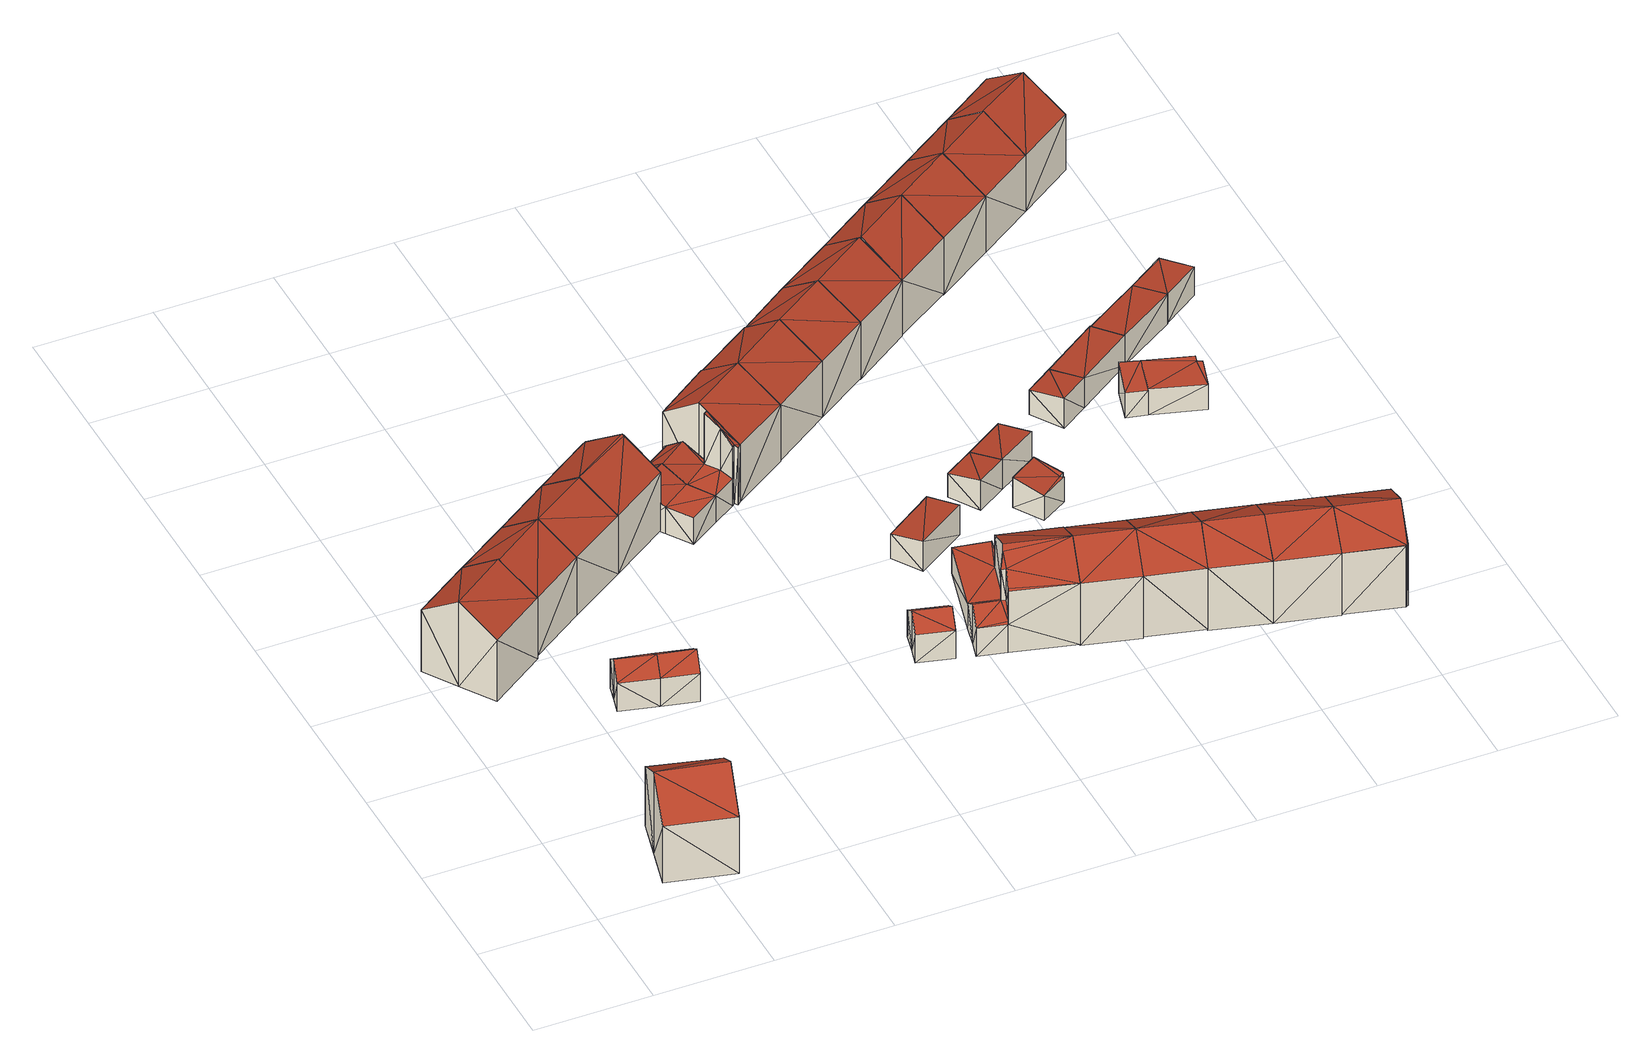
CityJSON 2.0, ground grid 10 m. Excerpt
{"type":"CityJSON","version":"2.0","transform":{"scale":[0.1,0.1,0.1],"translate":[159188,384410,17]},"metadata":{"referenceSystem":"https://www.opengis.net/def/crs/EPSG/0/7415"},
"CityObjects":{
"building1":{"type":"Building","attributes":{"oorspronkelijk_bouwjaar":1951,"status":"Pand in gebruik","geconstateerd":false,"h_maaiveld":18.3,"dak_type":"slanted","pw_datum":"2016-12-01","pw_actueel":"yes","pw_bron":"ahn3","reconstructie_methode":"tudelft3d-geoflow","versie_methode":"v21.03.1","kas_warenhuis":false,"ondergronds_type":"above ground","lod11_replace":false,"reconstruction_skipped":false},"geometry":[{"type":"Solid","lod":"2.2","boundaries":[[[[0,1,2]],[[3,2,4]],[[3,0,2]],[[3,4,5]],[[6,1,0]],[[7,6,0]],[[8,5,9]],[[9,5,4]],[[9,4,2]],[[10,9,2]],[[11,3,8]],[[8,3,5]],[[10,2,6]],[[6,2,1]],[[7,0,3]],[[11,7,3]],[[7,11,10]],[[6,7,10]],[[10,11,8]],[[9,10,8]]]],"semantics":{"surfaces":[{"type":"GroundSurface"},{"type":"WallSurface"},{"type":"RoofSurface"}],"values":[[0,0,0,0,1,1,1,1,1,1,1,1,1,1,1,1,2,2,2,2]]}}]},
"building2":{"type":"Building","attributes":{"oorspronkelijk_bouwjaar":1951,"status":"Pand in gebruik","geconstateerd":false,"h_maaiveld":18.15,"dak_type":"slanted","pw_datum":"2016-12-01","pw_actueel":"yes","pw_bron":"ahn3","reconstructie_methode":"tudelft3d-geoflow","versie_methode":"v21.03.1","kas_warenhuis":false,"ondergronds_type":"above ground","lod11_replace":false,"reconstruction_skipped":false},"geometry":[{"type":"Solid","lod":"2.2","boundaries":[[[[12,13,14]],[[15,14,16]],[[15,12,14]],[[15,16,17]],[[18,15,19]],[[19,15,17]],[[20,16,14]],[[21,20,14]],[[22,12,15]],[[18,22,15]],[[21,14,23]],[[23,14,13]],[[19,17,16]],[[20,19,16]],[[23,13,22]],[[22,13,12]],[[19,20,18]],[[18,20,21]],[[18,21,23]],[[22,18,23]]]],"semantics":{"surfaces":[{"type":"GroundSurface"},{"type":"WallSurface"},{"type":"RoofSurface"}],"values":[[0,0,0,0,1,1,1,1,1,1,1,1,1,1,1,1,2,2,2,2]]}}]},
"building3":{"type":"Building","attributes":{"oorspronkelijk_bouwjaar":1951,"status":"Pand in gebruik","geconstateerd":false,"h_maaiveld":18.36,"dak_type":"slanted","pw_datum":"2016-12-01","pw_actueel":"yes","pw_bron":"ahn3","reconstructie_methode":"tudelft3d-geoflow","versie_methode":"v21.03.1","kas_warenhuis":false,"ondergronds_type":"above ground","lod11_replace":false,"reconstruction_skipped":false},"geometry":[{"type":"Solid","lod":"2.2","boundaries":[[[[24,25,26]],[[27,26,28]],[[27,24,26]],[[27,28,29]],[[30,25,23]],[[23,25,24]],[[20,29,31]],[[31,29,28]],[[23,24,27]],[[32,23,27]],[[33,26,30]],[[30,26,25]],[[32,27,20]],[[20,27,29]],[[31,28,26]],[[33,31,26]],[[31,33,20]],[[20,33,32]],[[32,33,23]],[[23,33,30]]]],"semantics":{"surfaces":[{"type":"GroundSurface"},{"type":"WallSurface"},{"type":"RoofSurface"}],"values":[[0,0,0,0,1,1,1,1,1,1,1,1,1,1,1,1,2,2,2,2]]}}]},
"building4":{"type":"Building","attributes":{"oorspronkelijk_bouwjaar":1951,"status":"Pand in gebruik","geconstateerd":false,"h_maaiveld":18.09,"dak_type":"slanted","pw_datum":"2016-12-01","pw_actueel":"yes","pw_bron":"ahn3","reconstructie_methode":"tudelft3d-geoflow","versie_methode":"v21.03.1","kas_warenhuis":false,"ondergronds_type":"above ground","lod11_replace":false,"reconstruction_skipped":false},"geometry":[{"type":"Solid","lod":"2.2","boundaries":[[[[34,35,36]],[[36,35,37]],[[37,35,38]],[[39,34,36]],[[40,38,35]],[[41,40,35]],[[42,36,43]],[[43,36,37]],[[43,37,38]],[[40,43,38]],[[44,39,36]],[[42,44,36]],[[41,35,45]],[[45,35,34]],[[45,34,44]],[[44,34,39]],[[40,41,43]],[[43,41,42]],[[41,45,42]],[[42,45,44]]]],"semantics":{"surfaces":[{"type":"GroundSurface"},{"type":"WallSurface"},{"type":"RoofSurface"}],"values":[[0,0,0,0,1,1,1,1,1,1,1,1,1,1,1,1,2,2,2,2]]}}]},
"building5":{"type":"Building","attributes":{"oorspronkelijk_bouwjaar":1951,"status":"Pand in gebruik","geconstateerd":false,"h_maaiveld":18.09,"dak_type":"slanted","pw_datum":"2016-12-01","pw_actueel":"yes","pw_bron":"ahn3","reconstructie_methode":"tudelft3d-geoflow","versie_methode":"v21.03.1","kas_warenhuis":false,"ondergronds_type":"above ground","lod11_replace":false,"reconstruction_skipped":false},"geometry":[{"type":"Solid","lod":"2.2","boundaries":[[[[38,35,46]],[[47,35,34]],[[47,46,35]],[[46,48,38]],[[41,35,40]],[[40,35,38]],[[49,48,46]],[[50,49,46]],[[51,47,45]],[[45,47,34]],[[45,34,35]],[[41,45,35]],[[50,46,51]],[[51,46,47]],[[40,38,49]],[[49,38,48]],[[50,51,41]],[[41,51,45]],[[50,41,40]],[[49,50,40]]]],"semantics":{"surfaces":[{"type":"GroundSurface"},{"type":"WallSurface"},{"type":"RoofSurface"}],"values":[[0,0,0,0,1,1,1,1,1,1,1,1,1,1,1,1,2,2,2,2]]}}]},
"building6":{"type":"Building","attributes":{"oorspronkelijk_bouwjaar":1951,"status":"Pand in gebruik","geconstateerd":false,"h_maaiveld":18.37,"dak_type":"slanted","pw_datum":"2016-12-01","pw_actueel":"yes","pw_bron":"ahn3","reconstructie_methode":"tudelft3d-geoflow","versie_methode":"v21.03.1","kas_warenhuis":false,"ondergronds_type":"above ground","lod11_replace":false,"reconstruction_skipped":false},"geometry":[{"type":"Solid","lod":"2.2","boundaries":[[[[25,52,53]],[[26,53,54]],[[26,25,53]],[[26,54,28]],[[55,52,30]],[[30,52,25]],[[31,28,54]],[[56,31,54]],[[33,26,31]],[[31,26,28]],[[30,25,26]],[[33,30,26]],[[57,53,55]],[[55,53,52]],[[56,54,53]],[[57,56,53]],[[56,57,33]],[[31,56,33]],[[33,57,55]],[[30,33,55]]]],"semantics":{"surfaces":[{"type":"GroundSurface"},{"type":"WallSurface"},{"type":"RoofSurface"}],"values":[[0,0,0,0,1,1,1,1,1,1,1,1,1,1,1,1,2,2,2,2]]}}]},
"building7":{"type":"Building","attributes":{"oorspronkelijk_bouwjaar":1951,"status":"Pand in gebruik","geconstateerd":false,"h_maaiveld":18.37,"dak_type":"slanted","pw_datum":"2016-12-01","pw_actueel":"yes","pw_bron":"ahn3","reconstructie_methode":"tudelft3d-geoflow","versie_methode":"v21.03.1","kas_warenhuis":false,"ondergronds_type":"above ground","lod11_replace":false,"reconstruction_skipped":false},"geometry":[{"type":"Solid","lod":"2.2","boundaries":[[[[58,59,54]],[[54,59,60]],[[61,59,58]],[[61,58,62]],[[62,52,63]],[[61,62,64]],[[62,58,52]],[[65,59,61]],[[66,65,61]],[[67,63,52]],[[55,67,52]],[[68,58,56]],[[56,58,54]],[[69,60,59]],[[65,69,59]],[[66,61,70]],[[70,61,64]],[[70,64,62]],[[71,70,62]],[[71,62,67]],[[67,62,63]],[[56,54,69]],[[69,54,60]],[[55,52,58]],[[68,55,58]],[[56,69,65]],[[68,65,66]],[[68,56,65]],[[71,66,70]],[[55,71,67]],[[55,68,71]],[[71,68,66]]]],"semantics":{"surfaces":[{"type":"GroundSurface"},{"type":"WallSurface"},{"type":"RoofSurface"}],"values":[[0,0,0,0,0,0,0,1,1,1,1,1,1,1,1,1,1,1,1,1,1,1,1,1,1,2,2,2,2,2,2,2]]}}]},
"building8":{"type":"Building","attributes":{"oorspronkelijk_bouwjaar":1951,"status":"Pand in gebruik","geconstateerd":false,"h_maaiveld":18.32,"dak_type":"slanted","pw_datum":"2016-12-01","pw_actueel":"yes","pw_bron":"ahn3","reconstructie_methode":"tudelft3d-geoflow","versie_methode":"v21.03.1","kas_warenhuis":false,"ondergronds_type":"above ground","lod11_replace":false,"reconstruction_skipped":false},"geometry":[{"type":"Solid","lod":"2.2","boundaries":[[[[72,73,74]],[[75,74,76]],[[75,72,74]],[[77,78,79]],[[75,76,78]],[[78,76,79]],[[80,72,75]],[[81,80,75]],[[82,74,83]],[[83,74,73]],[[81,75,84]],[[84,75,78]],[[83,73,80]],[[80,73,72]],[[85,76,74]],[[82,85,74]],[[86,79,85]],[[85,79,76]],[[87,77,86]],[[86,77,79]],[[84,78,77]],[[87,84,77]],[[84,85,81]],[[81,85,82]],[[84,87,86]],[[85,84,86]],[[81,82,80]],[[80,82,83]]]],"semantics":{"surfaces":[{"type":"GroundSurface"},{"type":"WallSurface"},{"type":"RoofSurface"}],"values":[[0,0,0,0,0,0,1,1,1,1,1,1,1,1,1,1,1,1,1,1,1,1,2,2,2,2,2,2]]}}]},
"building9":{"type":"Building","attributes":{"oorspronkelijk_bouwjaar":1951,"status":"Pand in gebruik","geconstateerd":false,"h_maaiveld":18.34,"dak_type":"slanted","pw_datum":"2016-12-01","pw_actueel":"yes","pw_bron":"ahn3","reconstructie_methode":"tudelft3d-geoflow","versie_methode":"v21.03.1","kas_warenhuis":false,"ondergronds_type":"above ground","lod11_replace":false,"reconstruction_skipped":false},"geometry":[{"type":"Solid","lod":"2.2","boundaries":[[[[73,88,89]],[[89,88,90]],[[89,91,92]],[[90,88,93]],[[91,89,90]],[[94,95,96]],[[96,97,91]],[[94,96,91]],[[97,79,92]],[[97,92,91]],[[98,96,99]],[[99,96,95]],[[99,95,100]],[[100,95,94]],[[101,93,88]],[[102,101,88]],[[103,104,105]],[[105,104,106]],[[86,79,97]],[[107,86,97]],[[108,89,109]],[[109,89,92]],[[110,91,90]],[[111,110,90]],[[112,110,103]],[[103,110,104]],[[109,92,79]],[[86,109,79]],[[102,88,73]],[[83,102,73]],[[83,73,89]],[[108,83,89]],[[111,90,101]],[[101,90,93]],[[110,94,91]],[[112,100,110]],[[110,100,94]],[[105,106,113]],[[113,106,107]],[[113,107,98]],[[98,107,96]],[[96,107,97]],[[107,106,86]],[[86,106,109]],[[109,106,104]],[[111,108,104]],[[110,111,104]],[[104,108,109]],[[103,105,112]],[[99,100,98]],[[98,105,113]],[[98,100,105]],[[100,112,105]],[[108,111,83]],[[83,111,102]],[[102,111,101]]]],"semantics":{"surfaces":[{"type":"GroundSurface"},{"type":"WallSurface"},{"type":"RoofSurface"}],"values":[[0,0,0,0,0,0,0,0,0,0,1,1,1,1,1,1,1,1,1,1,1,1,1,1,1,1,1,1,1,1,1,1,1,1,1,1,1,1,1,1,1,1,2,2,2,2,2,2,2,2,2,2,2,2,2,2]]}}]},
"building10":{"type":"Building","attributes":{"oorspronkelijk_bouwjaar":1951,"status":"Pand in gebruik","geconstateerd":false,"h_maaiveld":18.13,"dak_type":"slanted","pw_datum":"2016-12-01","pw_actueel":"yes","pw_bron":"ahn3","reconstructie_methode":"tudelft3d-geoflow","versie_methode":"v21.03.1","kas_warenhuis":false,"ondergronds_type":"above ground","lod11_replace":false,"reconstruction_skipped":false},"geometry":[{"type":"Solid","lod":"2.2","boundaries":[[[[114,115,116]],[[117,116,118]],[[117,114,116]],[[117,118,119]],[[120,119,121]],[[121,119,118]],[[122,115,123]],[[123,115,114]],[[121,118,116]],[[124,121,116]],[[125,117,120]],[[120,117,119]],[[124,116,122]],[[122,116,115]],[[123,114,117]],[[125,123,117]],[[123,125,124]],[[122,123,124]],[[125,120,121]],[[124,125,121]]]],"semantics":{"surfaces":[{"type":"GroundSurface"},{"type":"WallSurface"},{"type":"RoofSurface"}],"values":[[0,0,0,0,1,1,1,1,1,1,1,1,1,1,1,1,2,2,2,2]]}}]},
"building11":{"type":"Building","attributes":{"oorspronkelijk_bouwjaar":1951,"status":"Pand in gebruik","geconstateerd":false,"h_maaiveld":18.35,"dak_type":"slanted","pw_datum":"2016-12-01","pw_actueel":"yes","pw_bron":"ahn3","reconstructie_methode":"tudelft3d-geoflow","versie_methode":"v21.03.1","kas_warenhuis":false,"ondergronds_type":"above ground","lod11_replace":false,"reconstruction_skipped":false},"geometry":[{"type":"Solid","lod":"2.2","boundaries":[[[[93,126,127]],[[128,127,129]],[[128,93,127]],[[128,129,94]],[[130,93,128]],[[131,130,128]],[[132,126,130]],[[130,126,93]],[[100,94,133]],[[133,94,129]],[[134,127,132]],[[132,127,126]],[[131,128,100]],[[100,128,94]],[[133,129,127]],[[134,133,127]],[[133,134,131]],[[100,133,131]],[[131,134,130]],[[130,134,132]]]],"semantics":{"surfaces":[{"type":"GroundSurface"},{"type":"WallSurface"},{"type":"RoofSurface"}],"values":[[0,0,0,0,1,1,1,1,1,1,1,1,1,1,1,1,2,2,2,2]]}}]},
"building12":{"type":"Building","attributes":{"oorspronkelijk_bouwjaar":1951,"status":"Pand in gebruik","geconstateerd":false,"h_maaiveld":18.11,"dak_type":"slanted","pw_datum":"2016-12-01","pw_actueel":"yes","pw_bron":"ahn3","reconstructie_methode":"tudelft3d-geoflow","versie_methode":"v21.03.1","kas_warenhuis":false,"ondergronds_type":"above ground","lod11_replace":false,"reconstruction_skipped":false},"geometry":[{"type":"Solid","lod":"2.2","boundaries":[[[[135,136,137]],[[138,136,139]],[[138,140,136]],[[140,141,136]],[[142,143,141]],[[141,137,136]],[[142,141,140]],[[144,145,141]],[[145,137,141]],[[146,138,147]],[[147,138,139]],[[148,149,150]],[[150,149,151]],[[150,151,152]],[[152,151,135]],[[135,151,136]],[[153,143,154]],[[154,143,142]],[[155,156,148]],[[148,156,149]],[[152,135,137]],[[157,152,137]],[[157,137,158]],[[159,157,158]],[[158,137,145]],[[160,161,162]],[[163,160,162]],[[147,139,151]],[[151,139,136]],[[154,142,164]],[[164,142,140]],[[165,141,143]],[[153,165,143]],[[164,140,138]],[[146,164,138]],[[166,167,156]],[[155,166,156]],[[168,144,165]],[[165,144,141]],[[163,162,169]],[[170,163,169]],[[170,169,167]],[[166,170,167]],[[159,158,160]],[[160,158,161]],[[158,145,144]],[[168,158,144]],[[149,147,151]],[[167,146,147]],[[167,147,149]],[[167,149,156]],[[146,167,164]],[[164,169,162]],[[164,167,169]],[[157,155,152]],[[170,166,155]],[[170,155,157]],[[155,148,152]],[[148,150,152]],[[163,170,157]],[[163,157,160]],[[160,157,159]],[[165,158,168]],[[161,158,165]],[[161,154,164]],[[161,165,153]],[[161,153,154]],[[162,161,164]]]],"semantics":{"surfaces":[{"type":"GroundSurface"},{"type":"WallSurface"},{"type":"RoofSurface"}],"values":[[0,0,0,0,0,0,0,0,0,1,1,1,1,1,1,1,1,1,1,1,1,1,1,1,1,1,1,1,1,1,1,1,1,1,1,1,1,1,1,1,1,1,1,1,1,1,1,2,2,2,2,2,2,2,2,2,2,2,2,2,2,2,2,2,2,2,2,2]]}}]},
"building13":{"type":"Building","attributes":{"oorspronkelijk_bouwjaar":1951,"status":"Pand in gebruik","geconstateerd":false,"h_maaiveld":18.24,"dak_type":"single horizontal","pw_datum":"2016-12-01","pw_actueel":"yes","pw_bron":"ahn3","reconstructie_methode":"tudelft3d-geoflow","versie_methode":"v21.03.1","kas_warenhuis":false,"ondergronds_type":"above ground","lod11_replace":false,"reconstruction_skipped":false},"geometry":[{"type":"Solid","lod":"2.2","boundaries":[[[[171,172,173]],[[173,172,174]],[[175,171,173]],[[176,175,173]],[[176,173,177]],[[177,173,174]],[[178,172,171]],[[175,178,171]],[[177,174,178]],[[178,174,172]],[[176,177,175]],[[175,177,178]]]],"semantics":{"surfaces":[{"type":"GroundSurface"},{"type":"WallSurface"},{"type":"RoofSurface"}],"values":[[0,0,1,1,1,1,1,1,1,1,2,2]]}}]},
"building14":{"type":"Building","attributes":{"oorspronkelijk_bouwjaar":1951,"status":"Pand in gebruik","geconstateerd":false,"h_maaiveld":18.36,"dak_type":"slanted","pw_datum":"2016-12-01","pw_actueel":"yes","pw_bron":"ahn3","reconstructie_methode":"tudelft3d-geoflow","versie_methode":"v21.03.1","kas_warenhuis":false,"ondergronds_type":"above ground","lod11_replace":false,"reconstruction_skipped":false},"geometry":[{"type":"Solid","lod":"2.2","boundaries":[[[[179,180,181]],[[182,181,183]],[[182,179,181]],[[182,183,184]],[[185,179,182]],[[134,185,182]],[[186,181,187]],[[187,181,180]],[[134,182,133]],[[133,182,184]],[[187,180,185]],[[185,180,179]],[[188,183,181]],[[186,188,181]],[[133,184,183]],[[188,133,183]],[[133,188,134]],[[134,188,186]],[[134,186,187]],[[185,134,187]]]],"semantics":{"surfaces":[{"type":"GroundSurface"},{"type":"WallSurface"},{"type":"RoofSurface"}],"values":[[0,0,0,0,1,1,1,1,1,1,1,1,1,1,1,1,2,2,2,2]]}}]},
"building15":{"type":"Building","attributes":{"oorspronkelijk_bouwjaar":1951,"status":"Pand in gebruik","geconstateerd":false,"h_maaiveld":18.04,"dak_type":"slanted","pw_datum":"2016-12-01","pw_actueel":"yes","pw_bron":"ahn3","reconstructie_methode":"tudelft3d-geoflow","versie_methode":"v21.03.1","kas_warenhuis":false,"ondergronds_type":"above ground","lod11_replace":false,"reconstruction_skipped":false},"geometry":[{"type":"Solid","lod":"2.2","boundaries":[[[[189,190,191]],[[192,193,194]],[[191,190,193]],[[191,193,192]],[[152,190,195]],[[195,190,189]],[[196,192,194]],[[197,196,194]],[[157,193,152]],[[152,193,190]],[[195,189,191]],[[198,195,191]],[[197,194,193]],[[157,197,193]],[[198,191,196]],[[196,191,192]],[[198,157,152]],[[195,198,152]],[[196,197,198]],[[198,197,157]]]],"semantics":{"surfaces":[{"type":"GroundSurface"},{"type":"WallSurface"},{"type":"RoofSurface"}],"values":[[0,0,0,0,1,1,1,1,1,1,1,1,1,1,1,1,2,2,2,2]]}}]},
"building16":{"type":"Building","attributes":{"oorspronkelijk_bouwjaar":1951,"status":"Pand in gebruik","geconstateerd":false,"h_maaiveld":18.35,"dak_type":"slanted","pw_datum":"2016-12-01","pw_actueel":"yes","pw_bron":"ahn3","reconstructie_methode":"tudelft3d-geoflow","versie_methode":"v21.03.1","kas_warenhuis":false,"ondergronds_type":"above ground","lod11_replace":false,"reconstruction_skipped":false},"geometry":[{"type":"Solid","lod":"2.2","boundaries":[[[[180,199,200]],[[181,200,201]],[[181,180,200]],[[181,201,183]],[[202,199,203]],[[203,199,180]],[[188,183,204]],[[204,183,201]],[[186,181,188]],[[188,181,183]],[[204,201,200]],[[205,204,200]],[[203,180,181]],[[186,203,181]],[[205,200,202]],[[202,200,199]],[[188,204,186]],[[186,204,205]],[[205,202,203]],[[186,205,203]]]],"semantics":{"surfaces":[{"type":"GroundSurface"},{"type":"WallSurface"},{"type":"RoofSurface"}],"values":[[0,0,0,0,1,1,1,1,1,1,1,1,1,1,1,1,2,2,2,2]]}}]},
"building17":{"type":"Building","attributes":{"oorspronkelijk_bouwjaar":1951,"status":"Pand in gebruik","geconstateerd":false,"h_maaiveld":18.22,"dak_type":"single horizontal","pw_datum":"2016-12-01","pw_actueel":"yes","pw_bron":"ahn3","reconstructie_methode":"tudelft3d-geoflow","versie_methode":"v21.03.1","kas_warenhuis":false,"ondergronds_type":"above ground","lod11_replace":false,"reconstruction_skipped":false},"geometry":[{"type":"Solid","lod":"2.2","boundaries":[[[[206,207,208]],[[208,207,209]],[[210,206,208]],[[211,210,208]],[[212,209,213]],[[213,209,207]],[[213,207,210]],[[210,207,206]],[[211,208,209]],[[212,211,209]],[[211,212,213]],[[210,211,213]]]],"semantics":{"surfaces":[{"type":"GroundSurface"},{"type":"WallSurface"},{"type":"RoofSurface"}],"values":[[0,0,1,1,1,1,1,1,1,1,2,2]]}}]},
"building18":{"type":"Building","attributes":{"oorspronkelijk_bouwjaar":1951,"status":"Pand in gebruik","geconstateerd":false,"h_maaiveld":18.1,"dak_type":"slanted","pw_datum":"2016-12-01","pw_actueel":"yes","pw_bron":"ahn3","reconstructie_methode":"tudelft3d-geoflow","versie_methode":"v21.03.1","kas_warenhuis":false,"ondergronds_type":"above ground","lod11_replace":false,"reconstruction_skipped":false},"geometry":[{"type":"Solid","lod":"2.2","boundaries":[[[[214,215,216]],[[217,218,219]],[[216,215,218]],[[216,218,217]],[[195,215,214]],[[220,195,214]],[[221,217,196]],[[196,217,219]],[[198,218,195]],[[195,218,215]],[[196,219,218]],[[198,196,218]],[[222,216,221]],[[221,216,217]],[[220,214,216]],[[222,220,216]],[[222,198,220]],[[220,198,195]],[[221,196,198]],[[222,221,198]]]],"semantics":{"surfaces":[{"type":"GroundSurface"},{"type":"WallSurface"},{"type":"RoofSurface"}],"values":[[0,0,0,0,1,1,1,1,1,1,1,1,1,1,1,1,2,2,2,2]]}}]},
"building19":{"type":"Building","attributes":{"oorspronkelijk_bouwjaar":1951,"status":"Pand in gebruik","geconstateerd":false,"h_maaiveld":18.21,"dak_type":"single horizontal","pw_datum":"2016-12-01","pw_actueel":"yes","pw_bron":"ahn3","reconstructie_methode":"tudelft3d-geoflow","versie_methode":"v21.03.1","kas_warenhuis":false,"ondergronds_type":"above ground","lod11_replace":false,"reconstruction_skipped":false},"geometry":[{"type":"Solid","lod":"2.2","boundaries":[[[[223,224,225]],[[226,223,225]],[[225,224,227]],[[228,225,227]],[[229,224,230]],[[230,224,223]],[[231,228,227]],[[232,231,227]],[[230,223,226]],[[233,230,226]],[[232,227,229]],[[229,227,224]],[[234,225,228]],[[231,234,228]],[[233,226,225]],[[234,233,225]],[[230,233,234]],[[232,234,231]],[[229,230,234]],[[229,234,232]]]],"semantics":{"surfaces":[{"type":"GroundSurface"},{"type":"WallSurface"},{"type":"RoofSurface"}],"values":[[0,0,0,0,1,1,1,1,1,1,1,1,1,1,1,1,2,2,2,2]]}}]},
"building20":{"type":"Building","attributes":{"oorspronkelijk_bouwjaar":1951,"status":"Pand in gebruik","geconstateerd":false,"h_maaiveld":18.2,"dak_type":"single horizontal","pw_datum":"2016-12-01","pw_actueel":"yes","pw_bron":"ahn3","reconstructie_methode":"tudelft3d-geoflow","versie_methode":"v21.03.1","kas_warenhuis":false,"ondergronds_type":"above ground","lod11_replace":false,"reconstruction_skipped":false},"geometry":[{"type":"Solid","lod":"2.2","boundaries":[[[[207,235,209]],[[209,235,236]],[[213,207,209]],[[212,213,209]],[[237,235,213]],[[213,235,207]],[[212,209,236]],[[238,212,236]],[[238,236,237]],[[237,236,235]],[[238,237,212]],[[212,237,213]]]],"semantics":{"surfaces":[{"type":"GroundSurface"},{"type":"WallSurface"},{"type":"RoofSurface"}],"values":[[0,0,1,1,1,1,1,1,1,1,2,2]]}}]},
"building21":{"type":"Building","attributes":{"oorspronkelijk_bouwjaar":1951,"status":"Pand in gebruik","geconstateerd":false,"h_maaiveld":18.33,"dak_type":"slanted","pw_datum":"2016-12-01","pw_actueel":"yes","pw_bron":"ahn3","reconstructie_methode":"tudelft3d-geoflow","versie_methode":"v21.03.1","kas_warenhuis":false,"ondergronds_type":"above ground","lod11_replace":false,"reconstruction_skipped":false},"geometry":[{"type":"Solid","lod":"2.2","boundaries":[[[[239,240,241]],[[242,241,243]],[[242,239,241]],[[242,243,244]],[[245,240,202]],[[202,240,239]],[[246,243,241]],[[247,246,241]],[[204,244,246]],[[246,244,243]],[[202,239,242]],[[205,202,242]],[[247,241,245]],[[245,241,240]],[[205,242,204]],[[204,242,244]],[[246,247,205]],[[204,246,205]],[[205,247,202]],[[202,247,245]]]],"semantics":{"surfaces":[{"type":"GroundSurface"},{"type":"WallSurface"},{"type":"RoofSurface"}],"values":[[0,0,0,0,1,1,1,1,1,1,1,1,1,1,1,1,2,2,2,2]]}}]},
"building22":{"type":"Building","attributes":{"oorspronkelijk_bouwjaar":1951,"status":"Pand in gebruik","geconstateerd":false,"h_maaiveld":18,"dak_type":"slanted","pw_datum":"2016-12-01","pw_actueel":"yes","pw_bron":"ahn3","reconstructie_methode":"tudelft3d-geoflow","versie_methode":"v21.03.1","kas_warenhuis":false,"ondergronds_type":"above ground","lod11_replace":false,"reconstruction_skipped":false},"geometry":[{"type":"Solid","lod":"2.2","boundaries":[[[[248,249,250]],[[251,250,252]],[[251,248,250]],[[251,252,253]],[[221,252,250]],[[222,221,250]],[[254,251,255]],[[255,251,253]],[[222,250,220]],[[220,250,249]],[[256,248,251]],[[254,256,251]],[[220,249,248]],[[256,220,248]],[[255,253,221]],[[221,253,252]],[[256,254,222]],[[220,256,222]],[[222,254,255]],[[221,222,255]]]],"semantics":{"surfaces":[{"type":"GroundSurface"},{"type":"WallSurface"},{"type":"RoofSurface"}],"values":[[0,0,0,0,1,1,1,1,1,1,1,1,1,1,1,1,2,2,2,2]]}}]},
"building23":{"type":"Building","attributes":{"oorspronkelijk_bouwjaar":1951,"status":"Pand in gebruik","geconstateerd":false,"h_maaiveld":18.36,"dak_type":"slanted","pw_datum":"2016-12-01","pw_actueel":"yes","pw_bron":"ahn3","reconstructie_methode":"tudelft3d-geoflow","versie_methode":"v21.03.1","kas_warenhuis":false,"ondergronds_type":"above ground","lod11_replace":false,"reconstruction_skipped":false},"geometry":[{"type":"Solid","lod":"2.2","boundaries":[[[[257,258,259]],[[260,261,262]],[[259,258,261]],[[259,261,260]],[[245,257,259]],[[263,245,259]],[[264,261,265]],[[265,261,258]],[[265,258,257]],[[245,265,257]],[[246,260,262]],[[266,246,262]],[[263,259,246]],[[246,259,260]],[[266,262,261]],[[264,266,261]],[[266,264,246]],[[246,264,263]],[[263,264,265]],[[245,263,265]]]],"semantics":{"surfaces":[{"type":"GroundSurface"},{"type":"WallSurface"},{"type":"RoofSurface"}],"values":[[0,0,0,0,1,1,1,1,1,1,1,1,1,1,1,1,2,2,2,2]]}}]},
"building24":{"type":"Building","attributes":{"oorspronkelijk_bouwjaar":1951,"status":"Pand in gebruik","geconstateerd":false,"h_maaiveld":18.01,"dak_type":"slanted","pw_datum":"2016-12-01","pw_actueel":"yes","pw_bron":"ahn3","reconstructie_methode":"tudelft3d-geoflow","versie_methode":"v21.03.1","kas_warenhuis":false,"ondergronds_type":"above ground","lod11_replace":false,"reconstruction_skipped":false},"geometry":[{"type":"Solid","lod":"2.2","boundaries":[[[[267,248,251]],[[268,251,253]],[[268,267,251]],[[268,253,269]],[[255,253,251]],[[254,255,251]],[[270,268,271]],[[271,268,269]],[[256,248,272]],[[272,248,267]],[[271,269,253]],[[255,271,253]],[[254,251,256]],[[256,251,248]],[[272,267,268]],[[270,272,268]],[[272,270,256]],[[256,270,254]],[[254,270,255]],[[255,270,271]]]],"semantics":{"surfaces":[{"type":"GroundSurface"},{"type":"WallSurface"},{"type":"RoofSurface"}],"values":[[0,0,0,0,1,1,1,1,1,1,1,1,1,1,1,1,2,2,2,2]]}}]},
"building25":{"type":"Building","attributes":{"oorspronkelijk_bouwjaar":1951,"status":"Pand in gebruik","geconstateerd":false,"h_maaiveld":18.2,"dak_type":"single horizontal","pw_datum":"2016-12-01","pw_actueel":"yes","pw_bron":"ahn3","reconstructie_methode":"tudelft3d-geoflow","versie_methode":"v21.03.1","kas_warenhuis":false,"ondergronds_type":"above ground","lod11_replace":false,"reconstruction_skipped":false},"geometry":[{"type":"Solid","lod":"2.2","boundaries":[[[[273,274,275]],[[275,274,276]],[[277,274,278]],[[278,274,273]],[[279,275,276]],[[280,279,276]],[[278,273,275]],[[279,278,275]],[[280,276,277]],[[277,276,274]],[[280,277,279]],[[279,277,278]]]],"semantics":{"surfaces":[{"type":"GroundSurface"},{"type":"WallSurface"},{"type":"RoofSurface"}],"values":[[0,0,1,1,1,1,1,1,1,1,2,2]]}}]},
"building26":{"type":"Building","attributes":{"oorspronkelijk_bouwjaar":1951,"status":"Pand in gebruik","geconstateerd":false,"h_maaiveld":18.12,"dak_type":"slanted","pw_datum":"2016-12-01","pw_actueel":"yes","pw_bron":"ahn3","reconstructie_methode":"tudelft3d-geoflow","versie_methode":"v21.03.1","kas_warenhuis":false,"ondergronds_type":"above ground","lod11_replace":false,"reconstruction_skipped":false},"geometry":[{"type":"Solid","lod":"2.2","boundaries":[[[[281,282,283]],[[284,282,285]],[[286,284,285]],[[287,283,284]],[[288,281,283]],[[283,282,284]],[[289,284,290]],[[290,284,286]],[[272,281,291]],[[291,281,288]],[[271,285,282]],[[270,271,282]],[[270,282,272]],[[272,282,281]],[[292,287,284]],[[289,292,284]],[[293,283,287]],[[292,293,287]],[[291,288,283]],[[293,291,283]],[[290,286,271]],[[271,286,285]],[[290,271,289]],[[289,271,270]],[[289,270,293]],[[292,289,293]],[[293,270,272]],[[291,293,272]]]],"semantics":{"surfaces":[{"type":"GroundSurface"},{"type":"WallSurface"},{"type":"RoofSurface"}],"values":[[0,0,0,0,0,0,1,1,1,1,1,1,1,1,1,1,1,1,1,1,1,1,2,2,2,2,2,2]]}}]},
"building27":{"type":"Building","attributes":{"oorspronkelijk_bouwjaar":1951,"status":"Pand in gebruik","geconstateerd":false,"h_maaiveld":18.23,"dak_type":"single horizontal","pw_datum":"2016-12-01","pw_actueel":"yes","pw_bron":"ahn3","reconstructie_methode":"tudelft3d-geoflow","versie_methode":"v21.03.1","kas_warenhuis":false,"ondergronds_type":"above ground","lod11_replace":false,"reconstruction_skipped":false},"geometry":[{"type":"Solid","lod":"2.2","boundaries":[[[[274,294,276]],[[276,294,295]],[[277,274,276]],[[280,277,276]],[[296,295,297]],[[297,295,294]],[[297,294,277]],[[277,294,274]],[[280,276,295]],[[296,280,295]],[[296,297,280]],[[280,297,277]]]],"semantics":{"surfaces":[{"type":"GroundSurface"},{"type":"WallSurface"},{"type":"RoofSurface"}],"values":[[0,0,1,1,1,1,1,1,1,1,2,2]]}}]},
"building28":{"type":"Building","attributes":{"oorspronkelijk_bouwjaar":1951,"status":"Pand in gebruik","geconstateerd":false,"h_maaiveld":18.34,"dak_type":"slanted","pw_datum":"2016-12-01","pw_actueel":"yes","pw_bron":"ahn3","reconstructie_methode":"tudelft3d-geoflow","versie_methode":"v21.03.1","kas_warenhuis":false,"ondergronds_type":"above ground","lod11_replace":false,"reconstruction_skipped":false},"geometry":[{"type":"Solid","lod":"2.2","boundaries":[[[[298,299,300]],[[300,299,301]],[[302,301,303]],[[301,299,303]],[[264,301,266]],[[266,301,302]],[[304,303,299]],[[305,304,299]],[[265,300,301]],[[264,265,301]],[[305,299,306]],[[306,299,298]],[[266,302,304]],[[304,302,303]],[[306,298,265]],[[265,298,300]],[[264,305,265]],[[265,305,306]],[[305,264,304]],[[304,264,266]]]],"semantics":{"surfaces":[{"type":"GroundSurface"},{"type":"WallSurface"},{"type":"RoofSurface"}],"values":[[0,0,0,0,1,1,1,1,1,1,1,1,1,1,1,1,2,2,2,2]]}}]},
"building29":{"type":"Building","attributes":{"oorspronkelijk_bouwjaar":1951,"status":"Pand in gebruik","geconstateerd":false,"h_maaiveld":18.19,"dak_type":"single horizontal","pw_datum":"2016-12-01","pw_actueel":"yes","pw_bron":"ahn3","reconstructie_methode":"tudelft3d-geoflow","versie_methode":"v21.03.1","kas_warenhuis":false,"ondergronds_type":"above ground","lod11_replace":false,"reconstruction_skipped":false},"geometry":[{"type":"Solid","lod":"2.2","boundaries":[[[[307,308,309]],[[309,308,310]],[[311,308,312]],[[312,308,307]],[[313,309,310]],[[314,313,310]],[[314,310,311]],[[311,310,308]],[[312,307,309]],[[313,312,309]],[[312,313,311]],[[311,313,314]]]],"semantics":{"surfaces":[{"type":"GroundSurface"},{"type":"WallSurface"},{"type":"RoofSurface"}],"values":[[0,0,1,1,1,1,1,1,1,1,2,2]]}}]},
"building30":{"type":"Building","attributes":{"oorspronkelijk_bouwjaar":1951,"status":"Pand in gebruik","geconstateerd":false,"h_maaiveld":18.18,"dak_type":"single horizontal","pw_datum":"2016-12-01","pw_actueel":"yes","pw_bron":"ahn3","reconstructie_methode":"tudelft3d-geoflow","versie_methode":"v21.03.1","kas_warenhuis":false,"ondergronds_type":"above ground","lod11_replace":false,"reconstruction_skipped":false},"geometry":[{"type":"Solid","lod":"2.2","boundaries":[[[[315,309,316]],[[317,315,318]],[[317,307,315]],[[315,307,309]],[[319,317,318]],[[320,319,318]],[[313,309,321]],[[321,309,307]],[[320,318,315]],[[322,320,315]],[[321,307,319]],[[319,307,317]],[[323,316,309]],[[313,323,309]],[[322,315,316]],[[323,322,316]],[[320,322,319]],[[321,322,313]],[[313,322,323]],[[321,319,322]]]],"semantics":{"surfaces":[{"type":"GroundSurface"},{"type":"WallSurface"},{"type":"RoofSurface"}],"values":[[0,0,0,0,1,1,1,1,1,1,1,1,1,1,1,1,2,2,2,2]]}}]},
"building31":{"type":"Building","attributes":{"oorspronkelijk_bouwjaar":1951,"status":"Pand in gebruik","geconstateerd":false,"h_maaiveld":18.24,"dak_type":"single horizontal","pw_datum":"2016-12-01","pw_actueel":"yes","pw_bron":"ahn3","reconstructie_methode":"tudelft3d-geoflow","versie_methode":"v21.03.1","kas_warenhuis":false,"ondergronds_type":"above ground","lod11_replace":false,"reconstruction_skipped":false},"geometry":[{"type":"Solid","lod":"2.2","boundaries":[[[[294,324,295]],[[295,324,325]],[[326,294,295]],[[296,326,295]],[[327,325,328]],[[328,325,324]],[[328,324,294]],[[326,328,294]],[[296,295,327]],[[327,295,325]],[[296,327,328]],[[326,296,328]]]],"semantics":{"surfaces":[{"type":"GroundSurface"},{"type":"WallSurface"},{"type":"RoofSurface"}],"values":[[0,0,1,1,1,1,1,1,1,1,2,2]]}}]},
"building32":{"type":"Building","attributes":{"oorspronkelijk_bouwjaar":1951,"status":"Pand in gebruik","geconstateerd":false,"h_maaiveld":18.34,"dak_type":"slanted","pw_datum":"2016-12-01","pw_actueel":"yes","pw_bron":"ahn3","reconstructie_methode":"tudelft3d-geoflow","versie_methode":"v21.03.1","kas_warenhuis":false,"ondergronds_type":"above ground","lod11_replace":false,"reconstruction_skipped":false},"geometry":[{"type":"Solid","lod":"2.2","boundaries":[[[[298,329,330]],[[331,330,332]],[[331,298,330]],[[331,332,303]],[[333,329,306]],[[306,329,298]],[[304,303,332]],[[334,304,332]],[[306,298,331]],[[335,306,331]],[[336,330,333]],[[333,330,329]],[[335,331,304]],[[304,331,303]],[[334,332,330]],[[336,334,330]],[[334,336,335]],[[304,334,335]],[[335,336,333]],[[306,335,333]]]],"semantics":{"surfaces":[{"type":"GroundSurface"},{"type":"WallSurface"},{"type":"RoofSurface"}],"values":[[0,0,0,0,1,1,1,1,1,1,1,1,1,1,1,1,2,2,2,2]]}}]},
"building33":{"type":"Building","attributes":{"oorspronkelijk_bouwjaar":1951,"status":"Pand in gebruik","geconstateerd":false,"h_maaiveld":18.25,"dak_type":"single horizontal","pw_datum":"2016-12-01","pw_actueel":"yes","pw_bron":"ahn3","reconstructie_methode":"tudelft3d-geoflow","versie_methode":"v21.03.1","kas_warenhuis":false,"ondergronds_type":"above ground","lod11_replace":false,"reconstruction_skipped":false},"geometry":[{"type":"Solid","lod":"2.2","boundaries":[[[[337,338,339]],[[339,338,340]],[[328,337,339]],[[327,328,339]],[[341,340,342]],[[342,340,338]],[[342,338,337]],[[328,342,337]],[[327,339,341]],[[341,339,340]],[[327,341,342]],[[328,327,342]]]],"semantics":{"surfaces":[{"type":"GroundSurface"},{"type":"WallSurface"},{"type":"RoofSurface"}],"values":[[0,0,1,1,1,1,1,1,1,1,2,2]]}}]},
"building34":{"type":"Building","attributes":{"oorspronkelijk_bouwjaar":1951,"status":"Pand in gebruik","geconstateerd":false,"h_maaiveld":18.35,"dak_type":"slanted","pw_datum":"2016-12-01","pw_actueel":"yes","pw_bron":"ahn3","reconstructie_methode":"tudelft3d-geoflow","versie_methode":"v21.03.1","kas_warenhuis":false,"ondergronds_type":"above ground","lod11_replace":false,"reconstruction_skipped":false},"geometry":[{"type":"Solid","lod":"2.2","boundaries":[[[[329,343,344]],[[332,345,346]],[[344,343,345]],[[344,345,332]],[[347,344,334]],[[334,344,332]],[[348,346,345]],[[349,348,345]],[[350,343,329]],[[333,350,329]],[[334,332,348]],[[348,332,346]],[[333,329,344]],[[347,333,344]],[[349,345,350]],[[350,345,343]],[[347,349,333]],[[333,349,350]],[[349,347,334]],[[348,349,334]]]],"semantics":{"surfaces":[{"type":"GroundSurface"},{"type":"WallSurface"},{"type":"RoofSurface"}],"values":[[0,0,0,0,1,1,1,1,1,1,1,1,1,1,1,1,2,2,2,2]]}}]}
},
"vertices":[
[118,2,13],[61,16,13],[70,51,13],[127,37,13],[78,84,13],[136,69,13],[61,16,68],[118,2,68],[136,69,70],[78,84,70],[70,51,92],[127,37,93],
[3,324,11],[52,357,11],[70,330,11],[21,296,11],[89,301,11],[40,268,11],[21,296,93],[40,268,70],[89,301,70],[70,330,93],[3,324,71],[52,357,71],
[52,357,14],[99,388,14],[117,361,14],[70,329,14],[136,333,14],[89,301,14],[99,388,71],[136,333,70],[70,329,93],[117,361,93],
[155,240,11],[153,226,11],[121,234,11],[117,219,11],[149,211,11],[124,247,11],[149,211,38],[153,226,49],[121,234,49],[117,219,38],[124,247,39],[155,240,39],
[183,219,11],[186,232,11],[179,204,11],[179,204,38],[183,219,49],[186,232,39],
[148,421,14],[166,393,14],[185,365,14],[148,421,71],[185,365,70],[166,393,93],
[166,394,14],[218,426,14],[236,399,14],[217,427,14],[198,453,14],[197,454,14],[199,454,14],[218,426,92],[217,427,93],[197,454,71],[166,394,93],[236,399,70],[199,454,72],[198,453,72],
[218,426,13],[243,443,13],[252,431,13],[226,413,13],[264,413,13],[252,374,13],[238,395,13],[278,391,13],[218,426,40],[226,413,50],[252,431,50],[243,443,40],[238,395,39],[264,413,39],[278,391,39],[252,374,39],
[269,460,13],[252,430,13],[277,448,13],[289,431,13],[264,412,13],[267,463,13],[305,406,13],[302,403,13],[300,406,13],[298,404,13],[300,406,70],[302,403,68],[305,406,68],[267,463,37],[269,460,40],[286,429,88],[286,429,39],[294,418,79],[294,418,39],[298,404,39],[252,430,50],[264,412,39],[289,431,39],[277,448,50],[289,431,88],[298,404,70],
[375,170,11],[345,178,11],[349,193,11],[379,185,11],[353,209,11],[383,201,11],[383,201,37],[353,209,37],[345,178,38],[375,170,38],[349,193,49],[379,185,49],
[314,495,13],[332,468,13],[285,437,13],[353,437,13],[267,463,71],[285,437,93],[314,495,72],[353,437,68],[332,468,93],
[467,146,11],[414,160,11],[476,179,11],[394,181,11],[390,166,11],[398,198,11],[438,228,11],[415,264,11],[445,257,11],[485,216,11],[485,215,11],[394,181,49],[390,166,38],[415,162,71],[415,162,39],[414,160,70],[414,160,38],[467,146,70],[445,257,37],[415,264,36],[419,175,79],[419,175,49],[476,179,89],[485,215,37],[485,215,68],[434,228,68],[434,228,37],[424,192,36],[424,192,89],[398,198,36],[438,228,37],[415,176,79],[415,176,49],[485,216,37],[422,187,40],[422,187,86],
[396,274,12],[380,298,12],[439,302,12],[423,326,12],[396,274,41],[439,302,41],[423,326,37],[380,298,36],
[314,495,14],[365,528,14],[382,502,14],[332,468,14],[403,471,14],[353,437,14],[314,495,71],[382,502,93],[365,528,72],[403,471,68],
[514,134,10],[467,146,10],[523,167,10],[532,204,10],[476,179,10],[485,216,10],[514,134,70],[532,204,67],[485,216,67],[523,167,89],
[411,559,14],[428,532,14],[449,501,14],[411,559,72],[365,528,71],[449,501,68],[428,532,93],
[450,347,12],[475,362,12],[466,322,12],[491,338,12],[450,347,35],[466,322,41],[491,338,41],[475,362,36],
[562,122,11],[514,134,11],[571,154,11],[580,191,11],[523,167,11],[532,204,11],[562,122,70],[580,191,68],[571,154,89],
[504,291,12],[489,315,12],[525,307,12],[527,305,12],[514,331,12],[528,309,12],[489,315,41],[504,291,36],[528,309,37],[514,331,41],[527,305,36],[525,307,36],
[509,384,12],[525,359,12],[509,384,36],[525,359,41],
[411,559,13],[461,592,13],[478,566,13],[428,532,13],[499,535,13],[449,501,13],[461,592,72],[499,535,67],[478,566,93],
[610,109,10],[562,122,10],[571,154,10],[618,142,10],[580,191,10],[628,179,10],[618,142,89],[628,179,68],[610,109,70],
[461,592,14],[510,625,14],[479,566,14],[499,535,14],[528,599,14],[548,567,14],[479,566,93],[528,599,93],[510,625,72],[548,567,68],
[661,96,10],[669,129,10],[679,166,10],[669,129,89],[679,166,68],[661,96,70],
[547,411,12],[571,427,12],[564,385,12],[588,401,12],[571,427,36],[547,411,36],[564,385,41],[588,401,41],
[661,96,11],[669,129,11],[710,85,11],[719,116,11],[679,166,11],[728,153,11],[711,85,11],[709,84,11],[719,116,89],[728,153,68],[709,84,70],[711,85,70],[710,85,70],
[620,460,12],[637,434,12],[637,434,41],[620,460,37],
[560,658,13],[577,632,13],[510,625,13],[528,599,13],[548,567,13],[598,600,13],[598,600,67],[577,632,93],[560,658,72],
[628,373,12],[611,377,12],[635,401,12],[619,406,12],[611,377,36],[628,373,36],[635,401,42],[619,406,42],
[674,385,12],[675,390,12],[672,360,12],[678,383,12],[672,360,36],[678,383,40],[628,373,37],[674,385,40],[675,390,41],
[670,492,12],[687,466,12],[620,460,36],[687,466,41],[670,492,36],
[608,690,13],[626,664,13],[577,631,13],[646,632,13],[608,690,72],[646,632,67],[577,631,93],[626,664,93],
[670,492,13],[702,513,13],[687,466,13],[719,487,13],[719,487,41],[702,513,36],
[655,722,13],[625,664,13],[673,695,13],[694,664,13],[625,664,93],[694,664,67],[673,695,92],[655,722,72]
]}
